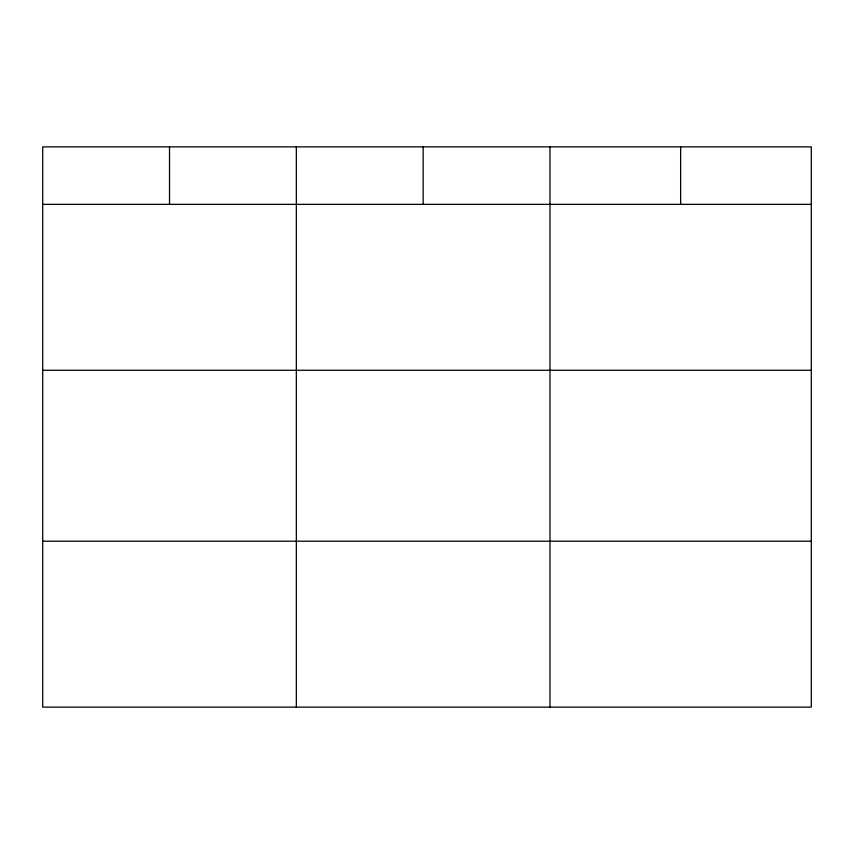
<?xml version="1.0" encoding="UTF-8"?>
<svg xmlns="http://www.w3.org/2000/svg" width="854" height="854" viewBox="0 0 854 854"><rect width="100%" height="100%" fill="white"/><g stroke="black" fill="none" stroke-linecap="round" stroke-linejoin="round"><path stroke-width="1.28" d="M811.3 370.273L811.3 146.877L42.7 146.877L42.7 707.123L811.3 707.123L811.3 370.273L42.7 370.273M42.7 204.362L811.3 204.362M42.7 541.212L811.3 541.212M680.638 146.877L680.638 204.362M549.976 146.877L549.976 707.123M423.157 146.877L423.157 204.362M296.338 146.877L296.338 707.123M169.519 146.877L169.519 204.362"/></g></svg>
